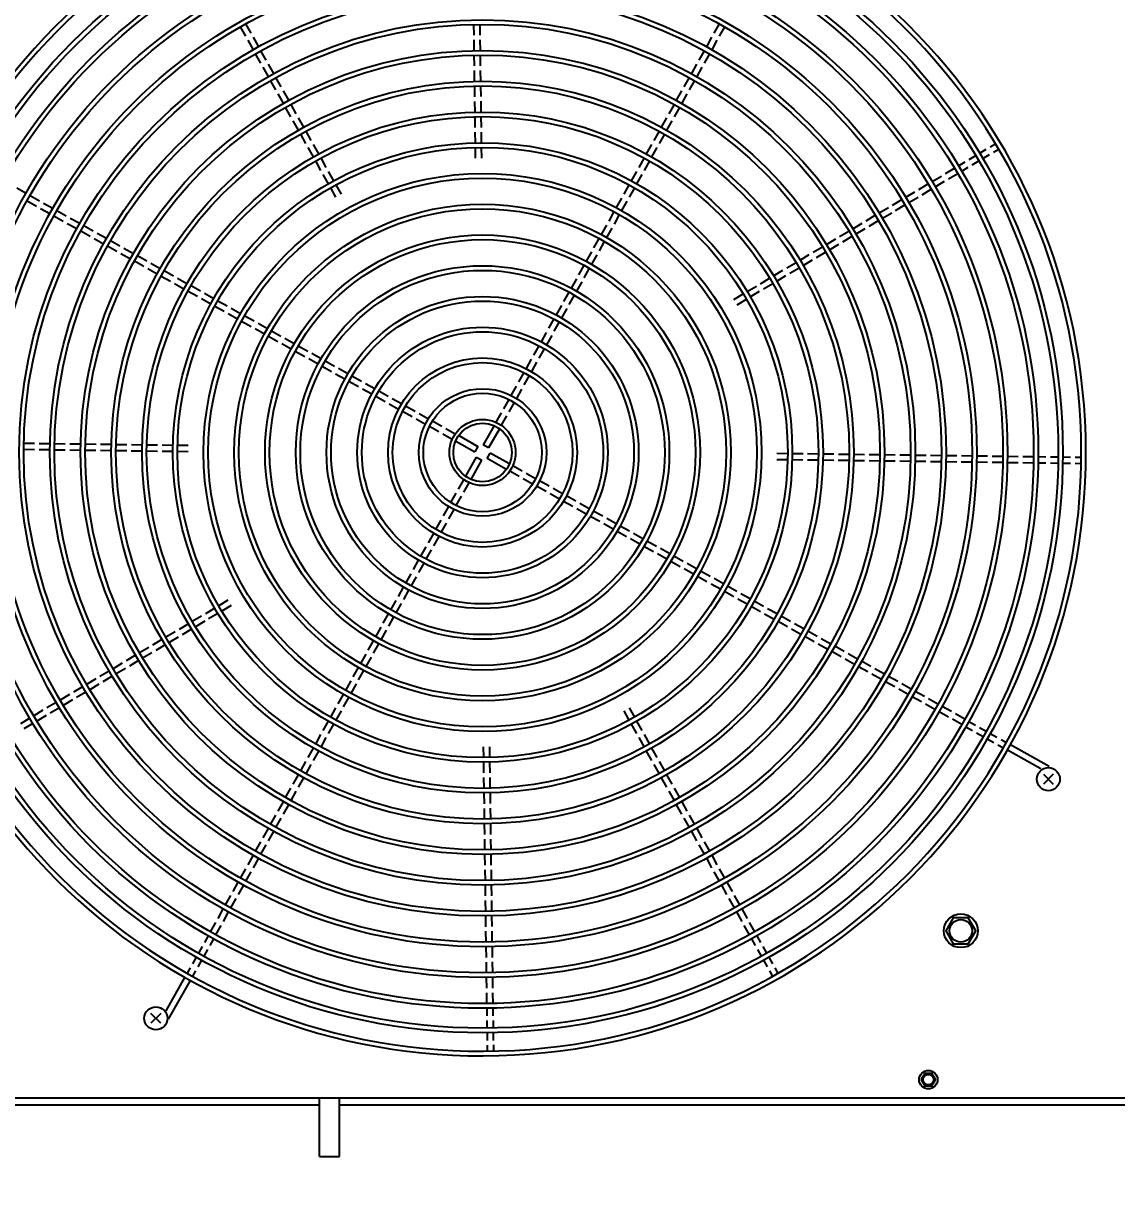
# Model space of a CAD drawing. Header units: millimetres. Extents: x -15161 to 10473752, y -72817 to 33960.
# Drawn here: x 72647 to 72718.2, y -45323.9 to -45247.9 of the extents above; entities that cross this region are included whole.
import ezdxf
from ezdxf import colors
from ezdxf.entities.mleader import LeaderData, LeaderLine
from ezdxf.enums import TextEntityAlignment as Align
from ezdxf.math import Vec2, Vec3

# ---------------------------------------------------------------- set-up
doc = ezdxf.new("R2010")
doc.units = ezdxf.units.MM
doc.styles.get("Standard").update_dxf_attribs({"font": 'arial.ttf'})

# ---------------------------------------------------------------- blocks, each defined once
blk = doc.blocks.new('機組圖灰底')
at = {"color": 8}
for p, q in [((81464.562, -33348.697), (81464.22, -33348.086)), ((81464.911, -33348.501), (81464.569, -33347.891)), ((81479.409, -33348.63), (81479.4, -33347.93)), ((81479.809, -33348.625), (81479.8, -33347.925)), ((81495.353, -33347.891), (81495.01, -33348.501)), ((81495.702, -33348.086), (81495.359, -33348.697)), ((81465.051, -33349.569), (81464.708, -33348.959)), ((81465.4, -33349.374), (81465.057, -33348.763)), ((81479.422, -33349.63), (81479.413, -33348.93)), ((81479.822, -33349.625), (81479.813, -33348.925)), ((81494.864, -33348.763), (81494.522, -33349.374)), ((81495.213, -33348.959), (81494.871, -33349.569)), ((81465.539, -33350.442), (81465.197, -33349.831)), ((81465.888, -33350.246), (81465.546, -33349.636)), ((81479.435, -33350.63), (81479.426, -33349.93)), ((81479.835, -33350.625), (81479.826, -33349.925)), ((81494.375, -33349.636), (81494.033, -33350.246)), ((81494.724, -33349.831), (81494.382, -33350.442)), ((81466.028, -33351.314), (81465.686, -33350.703)), ((81466.377, -33351.119), (81466.035, -33350.508)), ((81493.886, -33350.508), (81493.544, -33351.119)), ((81494.235, -33350.703), (81493.893, -33351.314)), ((81466.866, -33351.991), (81466.524, -33351.38)), ((81479.448, -33351.63), (81479.439, -33350.93)), ((81479.848, -33351.625), (81479.839, -33350.925)), ((81493.398, -33351.38), (81493.055, -33351.991)), ((81466.517, -33352.187), (81466.175, -33351.576)), ((81479.461, -33352.63), (81479.452, -33351.93)), ((81479.861, -33352.625), (81479.852, -33351.925)), ((81493.746, -33351.576), (81493.404, -33352.187)), ((81467.006, -33353.059), (81466.664, -33352.448)), ((81467.355, -33352.864), (81467.012, -33352.253)), ((81479.474, -33353.63), (81479.465, -33352.93)), ((81479.874, -33353.625), (81479.865, -33352.925)), ((81492.909, -33352.253), (81492.567, -33352.864)), ((81493.258, -33352.448), (81492.916, -33353.059)), ((81467.494, -33353.932), (81467.152, -33353.321)), ((81467.843, -33353.736), (81467.501, -33353.125)), ((81492.42, -33353.125), (81492.078, -33353.736)), ((81492.769, -33353.321), (81492.427, -33353.932)), ((81467.983, -33354.804), (81467.641, -33354.193)), ((81468.332, -33354.608), (81467.99, -33353.998)), ((81479.487, -33354.63), (81479.478, -33353.93)), ((81479.887, -33354.625), (81479.878, -33353.925)), ((81491.931, -33353.998), (81491.589, -33354.608)), ((81492.28, -33354.193), (81491.938, -33354.804)), ((81468.472, -33355.676), (81468.13, -33355.066)), ((81468.821, -33355.481), (81468.479, -33354.87)), ((81479.5, -33355.63), (81479.491, -33354.93)), ((81479.9, -33355.625), (81479.891, -33354.925)), ((81491.442, -33354.87), (81491.1, -33355.481)), ((81491.791, -33355.066), (81491.449, -33355.676)), ((81468.961, -33356.549), (81468.619, -33355.938)), ((81469.31, -33356.353), (81468.968, -33355.743)), ((81479.513, -33356.63), (81479.504, -33355.93)), ((81479.913, -33356.625), (81479.904, -33355.925)), ((81490.954, -33355.743), (81490.612, -33356.353)), ((81491.303, -33355.938), (81490.961, -33356.549)), ((81512.99, -33355.896), (81513.334, -33355.691)), ((81513.195, -33356.24), (81513.538, -33356.035)), ((81469.798, -33357.226), (81469.456, -33356.615)), ((81490.465, -33356.615), (81490.123, -33357.226)), ((81511.615, -33356.714), (81512.045, -33356.458)), ((81511.819, -33357.058), (81512.249, -33356.802)), ((81512.303, -33356.305), (81512.732, -33356.049)), ((81512.507, -33356.649), (81512.937, -33356.393)), ((81469.45, -33357.421), (81469.107, -33356.811)), ((81470.287, -33358.098), (81469.945, -33357.488)), ((81489.976, -33357.488), (81489.634, -33358.098)), ((81490.814, -33356.811), (81490.472, -33357.421)), ((81510.069, -33357.635), (81510.67, -33357.278)), ((81510.927, -33357.123), (81511.357, -33356.867)), ((81511.132, -33357.467), (81511.562, -33357.211)), ((81469.938, -33358.294), (81469.596, -33357.683)), ((81490.325, -33357.683), (81489.983, -33358.294)), ((81508.35, -33358.658), (81508.951, -33358.3)), ((81509.209, -33358.147), (81509.811, -33357.789)), ((81509.414, -33358.49), (81510.015, -33358.133)), ((81510.273, -33357.979), (81510.875, -33357.621)), ((81449.655, -33358.567), (81450.266, -33358.909)), ((81450.527, -33359.056), (81451.138, -33359.398)), ((81470.427, -33359.166), (81470.085, -33358.556)), ((81470.776, -33358.971), (81470.434, -33358.36)), ((81489.487, -33358.36), (81489.145, -33358.971)), ((81489.836, -33358.556), (81489.494, -33359.166)), ((81507.49, -33359.169), (81508.092, -33358.811)), ((81508.554, -33359.002), (81509.156, -33358.644)), ((81450.332, -33359.405), (81450.943, -33359.747)), ((81451.4, -33359.545), (81452.011, -33359.887)), ((81488.999, -33359.232), (81488.656, -33359.843)), ((81489.348, -33359.428), (81489.005, -33360.039)), ((81505.771, -33360.191), (81506.373, -33359.834)), ((81506.631, -33359.68), (81507.232, -33359.322)), ((81506.835, -33360.024), (81507.437, -33359.666)), ((81507.695, -33359.513), (81508.296, -33359.155)), ((81451.204, -33359.894), (81451.815, -33360.236)), ((81452.077, -33360.383), (81452.687, -33360.725)), ((81452.272, -33360.034), (81452.883, -33360.376)), ((81453.145, -33360.522), (81453.755, -33360.864)), ((81488.51, -33360.105), (81488.168, -33360.716)), ((81488.859, -33360.3), (81488.517, -33360.911)), ((81504.912, -33360.703), (81505.513, -33360.345)), ((81505.976, -33360.535), (81506.577, -33360.177)), ((81452.949, -33360.871), (81453.56, -33361.213)), ((81453.822, -33361.36), (81454.432, -33361.702)), ((81454.017, -33361.011), (81454.628, -33361.353)), ((81488.021, -33360.977), (81487.679, -33361.588)), ((81488.37, -33361.173), (81488.028, -33361.784)), ((81504.052, -33361.214), (81504.654, -33360.856)), ((81504.257, -33361.557), (81504.858, -33361.2)), ((81505.116, -33361.046), (81505.718, -33360.688)), ((81454.694, -33361.849), (81455.305, -33362.191)), ((81454.89, -33361.5), (81455.5, -33361.842)), ((81455.762, -33361.989), (81456.373, -33362.331)), ((81487.532, -33361.85), (81487.19, -33362.461)), ((81487.881, -33362.045), (81487.539, -33362.656)), ((81502.333, -33362.236), (81502.935, -33361.878)), ((81503.193, -33361.725), (81503.794, -33361.367)), ((81503.397, -33362.069), (81503.999, -33361.711)), ((81455.567, -33362.338), (81456.177, -33362.68)), ((81456.439, -33362.826), (81457.05, -33363.168)), ((81456.634, -33362.477), (81457.245, -33362.82)), ((81487.043, -33362.722), (81486.701, -33363.333)), ((81501.474, -33362.747), (81502.075, -33362.389)), ((81501.678, -33363.091), (81502.28, -33362.733)), ((81502.538, -33362.58), (81503.139, -33362.222)), ((81457.311, -33363.315), (81457.922, -33363.657)), ((81457.507, -33362.966), (81458.118, -33363.308)), ((81458.379, -33363.455), (81458.99, -33363.797)), ((81486.555, -33363.595), (81486.212, -33364.206)), ((81487.392, -33362.918), (81487.05, -33363.529)), ((81499.755, -33363.77), (81500.356, -33363.412)), ((81500.614, -33363.258), (81501.216, -33362.901)), ((81500.819, -33363.602), (81501.42, -33363.244)), ((81458.184, -33363.804), (81458.795, -33364.146)), ((81459.056, -33364.293), (81459.667, -33364.635)), ((81459.252, -33363.944), (81459.863, -33364.286)), ((81486.904, -33363.79), (81486.561, -33364.401)), ((81498.895, -33364.281), (81499.497, -33363.923)), ((81499.1, -33364.625), (81499.701, -33364.267)), ((81499.959, -33364.113), (81500.561, -33363.756)), ((81459.929, -33364.781), (81460.539, -33365.124)), ((81460.124, -33364.432), (81460.735, -33364.775)), ((81460.997, -33364.921), (81461.607, -33365.263)), ((81486.066, -33364.467), (81485.724, -33365.078)), ((81486.415, -33364.663), (81486.073, -33365.274)), ((81497.176, -33365.303), (81497.778, -33364.945)), ((81498.036, -33364.792), (81498.637, -33364.434)), ((81498.24, -33365.136), (81498.842, -33364.778)), ((81460.801, -33365.27), (81461.412, -33365.612)), ((81461.674, -33365.759), (81462.284, -33366.101)), ((81461.869, -33365.41), (81462.48, -33365.752)), ((81462.742, -33365.899), (81463.352, -33366.241)), ((81485.577, -33365.34), (81485.235, -33365.951)), ((81485.926, -33365.536), (81485.584, -33366.146)), ((81496.317, -33365.814), (81496.918, -33365.456)), ((81496.521, -33366.158), (81497.123, -33365.8)), ((81497.381, -33365.647), (81497.982, -33365.289)), ((81462.546, -33366.248), (81463.157, -33366.59)), ((81463.614, -33366.388), (81464.225, -33366.73)), ((81485.088, -33366.213), (81484.746, -33366.823)), ((81485.437, -33366.408), (81485.095, -33367.019)), ((81463.419, -33366.737), (81464.029, -33367.079)), ((81464.291, -33367.225), (81464.902, -33367.567)), ((81464.487, -33366.876), (81465.097, -33367.218)), ((81465.359, -33367.365), (81465.97, -33367.707)), ((81484.599, -33367.085), (81484.257, -33367.696)), ((81484.948, -33367.281), (81484.606, -33367.891)), ((81465.164, -33367.714), (81465.774, -33368.056)), ((81466.036, -33368.203), (81466.647, -33368.545)), ((81466.232, -33367.854), (81466.842, -33368.196)), ((81484.11, -33367.958), (81483.768, -33368.569)), ((81484.459, -33368.153), (81484.117, -33368.764)), ((81466.909, -33368.692), (81467.519, -33369.034)), ((81467.104, -33368.343), (81467.715, -33368.685)), ((81467.977, -33368.832), (81468.587, -33369.174)), ((81483.622, -33368.83), (81483.279, -33369.441)), ((81467.781, -33369.18), (81468.392, -33369.523)), ((81468.654, -33369.669), (81469.264, -33370.011)), ((81468.849, -33369.32), (81469.46, -33369.662)), ((81483.133, -33369.703), (81482.79, -33370.314)), ((81483.971, -33369.026), (81483.628, -33369.637)), ((81469.526, -33370.158), (81470.137, -33370.5)), ((81469.722, -33369.809), (81470.332, -33370.151)), ((81470.594, -33370.298), (81471.205, -33370.64)), ((81483.482, -33369.899), (81483.139, -33370.51)), ((81470.399, -33370.647), (81471.01, -33370.989)), ((81471.271, -33371.136), (81471.882, -33371.478)), ((81471.467, -33370.787), (81472.078, -33371.129)), ((81482.644, -33370.576), (81482.301, -33371.187)), ((81482.993, -33370.772), (81482.65, -33371.383)), ((81472.144, -33371.625), (81472.755, -33371.967)), ((81472.339, -33371.276), (81472.95, -33371.618)), ((81473.212, -33371.765), (81473.823, -33372.107)), ((81482.155, -33371.449), (81481.812, -33372.06)), ((81482.504, -33371.645), (81482.161, -33372.256)), ((81473.017, -33372.114), (81473.627, -33372.456)), ((81473.889, -33372.602), (81474.5, -33372.945)), ((81474.085, -33372.253), (81474.696, -33372.596)), ((81474.958, -33372.742), (81475.569, -33373.085)), ((81481.665, -33372.322), (81481.323, -33372.934)), ((81482.014, -33372.518), (81481.672, -33373.13)), ((81474.762, -33373.091), (81475.373, -33373.434)), ((81475.831, -33373.232), (81476.442, -33373.574)), ((81481.176, -33373.196), (81480.832, -33373.809)), ((81481.525, -33373.392), (81481.181, -33374.005)), ((81475.635, -33373.581), (81476.247, -33373.923)), ((81476.509, -33374.07), (81477.12, -33374.413)), ((81476.704, -33373.721), (81477.316, -33374.064)), ((81477.578, -33374.211), (81478.191, -33374.554)), ((81480.685, -33374.072), (81480.01, -33375.277)), ((81481.034, -33374.268), (81480.359, -33375.472)), ((81477.383, -33374.559), (81477.995, -33374.903)), ((81478.454, -33374.701), (81479.659, -33375.376)), ((81450.811, -33375.597), (81450.111, -33375.588)), ((81450.816, -33375.197), (81450.116, -33375.188)), ((81451.811, -33375.61), (81451.111, -33375.601)), ((81451.816, -33375.21), (81451.116, -33375.201)), ((81452.811, -33375.623), (81452.111, -33375.614)), ((81452.816, -33375.223), (81452.116, -33375.214)), ((81453.811, -33375.636), (81453.111, -33375.627)), ((81453.816, -33375.236), (81453.116, -33375.227)), ((81454.811, -33375.649), (81454.111, -33375.64)), ((81454.816, -33375.249), (81454.116, -33375.24)), ((81455.811, -33375.662), (81455.111, -33375.653)), ((81455.816, -33375.262), (81455.116, -33375.253)), ((81456.811, -33375.675), (81456.111, -33375.666)), ((81456.816, -33375.275), (81456.116, -33375.266)), ((81457.811, -33375.688), (81457.111, -33375.679)), ((81457.816, -33375.288), (81457.116, -33375.279)), ((81458.811, -33375.701), (81458.111, -33375.692)), ((81458.816, -33375.301), (81458.116, -33375.292)), ((81459.811, -33375.714), (81459.111, -33375.705)), ((81459.816, -33375.314), (81459.116, -33375.305)), ((81460.811, -33375.727), (81460.111, -33375.718)), ((81460.816, -33375.327), (81460.116, -33375.318)), ((81478.258, -33375.05), (81479.463, -33375.725)), ((81479.659, -33375.376), (81479.463, -33375.725)), ((81480.359, -33375.472), (81480.01, -33375.277)), ((81478.887, -33377.281), (81479.562, -33376.077)), ((81479.236, -33377.477), (81479.911, -33376.272)), ((81479.562, -33376.077), (81479.911, -33376.272)), ((81480.263, -33376.173), (81480.458, -33375.824)), ((81481.467, -33376.848), (81480.263, -33376.173)), ((81481.663, -33376.499), (81480.458, -33375.824)), ((81499.105, -33376.222), (81499.805, -33376.231)), ((81499.111, -33375.822), (81499.811, -33375.831)), ((81500.105, -33376.235), (81500.805, -33376.244)), ((81500.111, -33375.835), (81500.811, -33375.844)), ((81501.105, -33376.248), (81501.805, -33376.257)), ((81501.11, -33375.848), (81501.81, -33375.857)), ((81502.105, -33376.261), (81502.805, -33376.27)), ((81502.11, -33375.861), (81502.81, -33375.87)), ((81503.105, -33376.274), (81503.805, -33376.283)), ((81503.11, -33375.874), (81503.81, -33375.883)), ((81504.105, -33376.287), (81504.805, -33376.296)), ((81504.11, -33375.887), (81504.81, -33375.896)), ((81505.105, -33376.3), (81505.805, -33376.309)), ((81505.11, -33375.9), (81505.81, -33375.909)), ((81506.105, -33376.313), (81506.805, -33376.322)), ((81506.11, -33375.913), (81506.81, -33375.922)), ((81507.105, -33376.326), (81507.805, -33376.335)), ((81507.11, -33375.926), (81507.81, -33375.935)), ((81508.105, -33376.339), (81508.805, -33376.348)), ((81508.11, -33375.939), (81508.81, -33375.948)), ((81509.105, -33376.352), (81509.805, -33376.361)), ((81509.11, -33375.952), (81509.81, -33375.961)), ((81510.105, -33376.365), (81510.805, -33376.374)), ((81510.11, -33375.965), (81510.81, -33375.974)), ((81511.105, -33376.378), (81511.805, -33376.387)), ((81511.11, -33375.978), (81511.81, -33375.987)), ((81512.105, -33376.39), (81512.805, -33376.4)), ((81512.11, -33375.991), (81512.81, -33376)), ((81513.105, -33376.403), (81513.805, -33376.412)), ((81513.11, -33376.003), (81513.81, -33376.013)), ((81514.105, -33376.416), (81514.805, -33376.425)), ((81514.11, -33376.016), (81514.81, -33376.025)), ((81515.105, -33376.429), (81515.804, -33376.438)), ((81515.11, -33376.029), (81515.81, -33376.038)), ((81516.104, -33376.444), (81516.604, -33376.45)), ((81516.11, -33376.044), (81516.61, -33376.05)), ((81516.904, -33376.454), (81517.404, -33376.461)), ((81516.91, -33376.054), (81517.41, -33376.061)), ((81517.704, -33376.465), (81518.204, -33376.471)), ((81517.71, -33376.065), (81518.209, -33376.071)), ((81518.504, -33376.475), (81518.904, -33376.48)), ((81518.509, -33376.075), (81518.909, -33376.08)), ((81482.343, -33377.338), (81481.73, -33376.995)), ((81482.539, -33376.99), (81481.926, -33376.646)), ((81483.413, -33377.479), (81482.801, -33377.136)), ((81478.397, -33378.157), (81478.74, -33377.544)), ((81478.746, -33378.353), (81479.089, -33377.74)), ((81483.217, -33377.828), (81482.605, -33377.485)), ((81484.091, -33378.317), (81483.479, -33377.975)), ((81484.286, -33377.968), (81483.675, -33377.626)), ((81477.907, -33379.031), (81478.25, -33378.419)), ((81478.256, -33379.227), (81478.599, -33378.615)), ((81484.964, -33378.807), (81484.352, -33378.464)), ((81485.159, -33378.458), (81484.548, -33378.115)), ((81486.032, -33378.947), (81485.421, -33378.604)), ((81477.418, -33379.904), (81477.76, -33379.293)), ((81477.767, -33380.1), (81478.109, -33379.489)), ((81485.836, -33379.296), (81485.225, -33378.953)), ((81486.709, -33379.784), (81486.098, -33379.442)), ((81486.905, -33379.435), (81486.294, -33379.093)), ((81487.777, -33379.924), (81487.166, -33379.582)), ((81476.929, -33380.777), (81477.271, -33380.166)), ((81477.278, -33380.973), (81477.62, -33380.362)), ((81487.582, -33380.273), (81486.971, -33379.931)), ((81488.65, -33380.413), (81488.039, -33380.071)), ((81476.44, -33381.65), (81476.782, -33381.039)), ((81488.454, -33380.762), (81487.844, -33380.42)), ((81489.327, -33381.251), (81488.716, -33380.909)), ((81489.523, -33380.902), (81488.912, -33380.56)), ((81490.395, -33381.391), (81489.784, -33381.049)), ((81476.789, -33381.846), (81477.131, -33381.235)), ((81490.2, -33381.74), (81489.589, -33381.398)), ((81491.268, -33381.88), (81490.657, -33381.538)), ((81475.951, -33382.523), (81476.293, -33381.912)), ((81476.3, -33382.719), (81476.642, -33382.108)), ((81491.072, -33382.229), (81490.461, -33381.887)), ((81491.945, -33382.717), (81491.334, -33382.375)), ((81492.14, -33382.369), (81491.529, -33382.026)), ((81493.013, -33382.857), (81492.402, -33382.515)), ((81475.462, -33383.396), (81475.804, -33382.785)), ((81475.811, -33383.591), (81476.153, -33382.98)), ((81492.817, -33383.206), (81492.206, -33382.864)), ((81493.69, -33383.695), (81493.079, -33383.353)), ((81493.885, -33383.346), (81493.274, -33383.004)), ((81474.973, -33384.268), (81475.315, -33383.658)), ((81475.322, -33384.464), (81475.664, -33383.853)), ((81494.562, -33384.184), (81493.951, -33383.842)), ((81494.758, -33383.835), (81494.147, -33383.493)), ((81495.63, -33384.324), (81495.019, -33383.982)), ((81474.484, -33385.141), (81474.826, -33384.53)), ((81474.833, -33385.336), (81475.175, -33384.726)), ((81495.435, -33384.673), (81494.824, -33384.331)), ((81496.307, -33385.161), (81495.696, -33384.819)), ((81496.503, -33384.812), (81495.892, -33384.47)), ((81463.4, -33385.391), (81462.799, -33385.749)), ((81473.995, -33386.013), (81474.337, -33385.403)), ((81474.344, -33386.209), (81474.686, -33385.598)), ((81497.18, -33385.65), (81496.569, -33385.308)), ((81497.375, -33385.301), (81496.764, -33384.959)), ((81498.248, -33385.79), (81497.637, -33385.448)), ((81461.681, -33386.413), (81461.079, -33386.771)), ((81462.541, -33385.902), (81461.939, -33386.26)), ((81462.745, -33386.246), (81462.143, -33386.604)), ((81463.605, -33385.735), (81463.003, -33386.092)), ((81473.506, -33386.886), (81473.849, -33386.275)), ((81498.052, -33386.139), (81497.441, -33385.797)), ((81498.925, -33386.628), (81498.314, -33386.286)), ((81499.12, -33386.279), (81498.509, -33385.937)), ((81499.992, -33386.768), (81499.382, -33386.425)), ((81460.822, -33386.924), (81460.22, -33387.282)), ((81461.886, -33386.757), (81461.284, -33387.115)), ((81473.018, -33387.759), (81473.36, -33387.148)), ((81473.855, -33387.082), (81474.198, -33386.471)), ((81499.797, -33387.117), (81499.186, -33386.774)), ((81500.865, -33387.256), (81500.254, -33386.914)), ((81459.103, -33387.947), (81458.501, -33388.305)), ((81459.962, -33387.436), (81459.36, -33387.793)), ((81460.167, -33387.779), (81459.565, -33388.137)), ((81461.026, -33387.268), (81460.424, -33387.626)), ((81473.367, -33387.954), (81473.709, -33387.343)), ((81500.669, -33387.605), (81500.059, -33387.263)), ((81501.542, -33388.094), (81500.931, -33387.752)), ((81501.737, -33387.745), (81501.127, -33387.403)), ((81502.61, -33388.234), (81501.999, -33387.892)), ((81458.243, -33388.458), (81457.641, -33388.816)), ((81459.307, -33388.291), (81458.705, -33388.648)), ((81472.529, -33388.631), (81472.871, -33388.02)), ((81472.878, -33388.827), (81473.22, -33388.216)), ((81502.414, -33388.583), (81501.804, -33388.241)), ((81503.482, -33388.723), (81502.872, -33388.38)), ((81456.524, -33389.48), (81455.922, -33389.838)), ((81457.384, -33388.969), (81456.782, -33389.327)), ((81457.588, -33389.313), (81456.986, -33389.671)), ((81458.448, -33388.802), (81457.846, -33389.16)), ((81472.04, -33389.504), (81472.382, -33388.893)), ((81472.389, -33389.699), (81472.731, -33389.088)), ((81503.287, -33389.072), (81502.676, -33388.729)), ((81504.159, -33389.56), (81503.549, -33389.218)), ((81504.355, -33389.211), (81503.744, -33388.869)), ((81505.227, -33389.7), (81504.616, -33389.358)), ((81455.665, -33389.992), (81455.063, -33390.349)), ((81456.729, -33389.824), (81456.127, -33390.182)), ((81471.551, -33390.376), (81471.893, -33389.765)), ((81471.9, -33390.572), (81472.242, -33389.961)), ((81505.032, -33390.049), (81504.421, -33389.707)), ((81505.904, -33390.538), (81505.293, -33390.196)), ((81506.1, -33390.189), (81505.489, -33389.847)), ((81454.805, -33390.503), (81454.203, -33390.861)), ((81455.01, -33390.846), (81454.408, -33391.204)), ((81455.869, -33390.335), (81455.267, -33390.693)), ((81471.062, -33391.249), (81471.405, -33390.638)), ((81471.411, -33391.444), (81471.754, -33390.833)), ((81506.777, -33391.027), (81506.166, -33390.685)), ((81506.972, -33390.678), (81506.361, -33390.336)), ((81507.844, -33391.166), (81507.234, -33390.824)), ((81453.086, -33391.525), (81452.484, -33391.883)), ((81453.946, -33391.014), (81453.344, -33391.372)), ((81454.15, -33391.358), (81453.548, -33391.715)), ((81470.574, -33392.121), (81470.916, -33391.51)), ((81470.923, -33392.316), (81471.265, -33391.706)), ((81507.649, -33391.515), (81507.038, -33391.173)), ((81508.521, -33392.004), (81507.911, -33391.662)), ((81508.717, -33391.655), (81508.106, -33391.313)), ((81452.227, -33392.036), (81451.625, -33392.394)), ((81452.431, -33392.38), (81451.829, -33392.738)), ((81453.291, -33391.869), (81452.689, -33392.227)), ((81470.085, -33392.993), (81470.427, -33392.383)), ((81489.494, -33392.383), (81489.836, -33392.993)), ((81509.394, -33392.493), (81508.783, -33392.151)), ((81509.589, -33392.144), (81508.979, -33391.802)), ((81510.462, -33392.633), (81509.851, -33392.291)), ((81450.508, -33393.059), (81449.906, -33393.416)), ((81451.367, -33392.547), (81450.765, -33392.905)), ((81451.572, -33392.891), (81450.97, -33393.249)), ((81469.596, -33393.866), (81469.938, -33393.255)), ((81470.434, -33393.189), (81470.776, -33392.578)), ((81489.145, -33392.578), (81489.487, -33393.189)), ((81489.983, -33393.255), (81490.325, -33393.866)), ((81510.266, -33392.982), (81509.656, -33392.64)), ((81511.139, -33393.47), (81510.528, -33393.128)), ((81511.334, -33393.121), (81510.724, -33392.779)), ((81511.595, -33393.27), (81512.031, -33393.514)), ((81450.712, -33393.402), (81450.11, -33393.76)), ((81469.945, -33394.061), (81470.287, -33393.451)), ((81489.634, -33393.451), (81489.976, -33394.061)), ((81511.4, -33393.619), (81511.836, -33393.863)), ((81512.098, -33394.01), (81512.534, -33394.254)), ((81512.293, -33393.661), (81512.729, -33393.905)), ((81469.107, -33394.738), (81469.45, -33394.128)), ((81469.456, -33394.934), (81469.798, -33394.323)), ((81490.123, -33394.323), (81490.465, -33394.934)), ((81490.472, -33394.128), (81490.814, -33394.738)), ((81512.796, -33394.401), (81513.232, -33394.645)), ((81512.991, -33394.052), (81513.427, -33394.296)), ((81513.493, -33394.792), (81513.842, -33394.987)), ((81513.689, -33394.443), (81514.038, -33394.638)), ((81516.819, -33396.194), (81514.301, -33394.783)), ((81468.619, -33395.611), (81468.961, -33395)), ((81468.968, -33395.806), (81469.31, -33395.196)), ((81480.008, -33394.924), (81480.017, -33395.624)), ((81480.408, -33394.919), (81480.417, -33395.619)), ((81490.612, -33395.196), (81490.954, -33395.806)), ((81490.961, -33395), (81491.303, -33395.611)), ((81516.281, -33396.351), (81514.105, -33395.132)), ((81468.13, -33396.483), (81468.472, -33395.873)), ((81468.479, -33396.679), (81468.821, -33396.068)), ((81480.021, -33395.924), (81480.03, -33396.624)), ((81480.421, -33395.919), (81480.43, -33396.619)), ((81491.1, -33396.068), (81491.442, -33396.679)), ((81491.449, -33395.873), (81491.791, -33396.483)), ((81467.641, -33397.356), (81467.983, -33396.745)), ((81467.99, -33397.551), (81468.332, -33396.941)), ((81480.034, -33396.924), (81480.043, -33397.624)), ((81480.434, -33396.919), (81480.443, -33397.619)), ((81491.589, -33396.941), (81491.931, -33397.551)), ((81491.938, -33396.745), (81492.28, -33397.356)), ((81517.088, -33396.708), (81516.452, -33397.344)), ((81516.452, -33396.708), (81517.088, -33397.344)), ((81467.152, -33398.228), (81467.494, -33397.617)), ((81467.501, -33398.424), (81467.843, -33397.813)), ((81492.078, -33397.813), (81492.42, -33398.424)), ((81492.427, -33397.617), (81492.769, -33398.228)), ((81466.664, -33399.101), (81467.006, -33398.49)), ((81480.047, -33397.924), (81480.056, -33398.624)), ((81480.447, -33397.919), (81480.456, -33398.619)), ((81492.916, -33398.49), (81493.258, -33399.101)), ((81466.175, -33399.973), (81466.517, -33399.362)), ((81467.012, -33399.296), (81467.355, -33398.685)), ((81480.06, -33398.924), (81480.069, -33399.624)), ((81480.46, -33398.919), (81480.469, -33399.619)), ((81492.567, -33398.685), (81492.909, -33399.296)), ((81493.404, -33399.362), (81493.746, -33399.973)), ((81466.524, -33400.169), (81466.866, -33399.558)), ((81480.073, -33399.924), (81480.082, -33400.624)), ((81480.473, -33399.919), (81480.482, -33400.619)), ((81493.055, -33399.558), (81493.398, -33400.169)), ((81465.686, -33400.846), (81466.028, -33400.235)), ((81466.035, -33401.041), (81466.377, -33400.43)), ((81493.544, -33400.43), (81493.886, -33401.041)), ((81493.893, -33400.235), (81494.235, -33400.846)), ((81465.197, -33401.718), (81465.539, -33401.107)), ((81465.546, -33401.913), (81465.888, -33401.303)), ((81480.086, -33400.924), (81480.095, -33401.624)), ((81480.486, -33400.919), (81480.495, -33401.619)), ((81494.033, -33401.303), (81494.375, -33401.913)), ((81494.382, -33401.107), (81494.724, -33401.718)), ((81464.708, -33402.59), (81465.051, -33401.98)), ((81465.057, -33402.786), (81465.4, -33402.175)), ((81480.099, -33401.924), (81480.108, -33402.624)), ((81480.499, -33401.919), (81480.508, -33402.619)), ((81494.522, -33402.175), (81494.864, -33402.786)), ((81494.871, -33401.98), (81495.213, -33402.59)), ((81464.22, -33403.463), (81464.562, -33402.852)), ((81464.569, -33403.658), (81464.911, -33403.048)), ((81480.112, -33402.924), (81480.121, -33403.624)), ((81480.512, -33402.919), (81480.521, -33403.619)), ((81495.01, -33403.048), (81495.353, -33403.658)), ((81495.359, -33402.852), (81495.702, -33403.463)), ((81463.731, -33404.335), (81464.073, -33403.725)), ((81464.08, -33404.531), (81464.422, -33403.92)), ((81480.125, -33403.924), (81480.134, -33404.624)), ((81480.525, -33403.919), (81480.534, -33404.619)), ((81495.499, -33403.92), (81495.841, -33404.531)), ((81495.848, -33403.725), (81496.19, -33404.335)), ((81463.242, -33405.208), (81463.584, -33404.597)), ((81496.337, -33404.597), (81496.679, -33405.208)), ((81463.591, -33405.403), (81463.933, -33404.793)), ((81480.138, -33404.924), (81480.147, -33405.624)), ((81480.538, -33404.919), (81480.547, -33405.619)), ((81495.988, -33404.793), (81496.33, -33405.403)), ((81462.753, -33406.08), (81463.096, -33405.469)), ((81463.102, -33406.276), (81463.445, -33405.665)), ((81480.151, -33405.924), (81480.16, -33406.624)), ((81480.551, -33405.919), (81480.56, -33406.619)), ((81496.477, -33405.665), (81496.819, -33406.276)), ((81496.826, -33405.469), (81497.168, -33406.08)), ((81462.265, -33406.953), (81462.607, -33406.342)), ((81462.614, -33407.148), (81462.956, -33406.537)), ((81480.164, -33406.924), (81480.173, -33407.624)), ((81480.564, -33406.919), (81480.573, -33407.619)), ((81496.965, -33406.537), (81497.308, -33407.148)), ((81497.314, -33406.342), (81497.657, -33406.953)), ((81462.117, -33407.214), (81461.872, -33407.65)), ((81462.466, -33407.409), (81462.221, -33407.845)), ((81497.454, -33407.41), (81497.699, -33407.846)), ((81497.803, -33407.214), (81498.048, -33407.651)), ((81461.726, -33407.911), (81461.481, -33408.348)), ((81462.075, -33408.107), (81461.83, -33408.543)), ((81480.177, -33407.924), (81480.186, -33408.624)), ((81480.577, -33407.919), (81480.586, -33408.619)), ((81497.845, -33408.108), (81498.09, -33408.544)), ((81498.194, -33407.912), (81498.439, -33408.349)), ((81461.335, -33408.609), (81461.09, -33409.046)), ((81461.683, -33408.805), (81461.439, -33409.241)), ((81480.19, -33408.924), (81480.199, -33409.624)), ((81480.59, -33408.919), (81480.599, -33409.618)), ((81498.236, -33408.806), (81498.481, -33409.242)), ((81498.585, -33408.61), (81498.83, -33409.046)), ((81459.384, -33412.095), (81460.603, -33409.919)), ((81460.943, -33409.307), (81460.748, -33409.656)), ((81461.292, -33409.503), (81461.097, -33409.852)), ((81480.203, -33409.924), (81480.212, -33410.624)), ((81480.603, -33409.918), (81480.612, -33410.618)), ((81498.627, -33409.504), (81498.823, -33409.853)), ((81498.976, -33409.308), (81499.172, -33409.657)), ((81459.541, -33412.633), (81460.952, -33410.114)), ((81480.215, -33410.924), (81480.225, -33411.624)), ((81480.615, -33410.918), (81480.625, -33411.618)), ((81459.027, -33412.902), (81458.391, -33412.265)), ((81459.027, -33412.265), (81458.391, -33412.902)), ((81480.234, -33411.923), (81480.241, -33412.423)), ((81480.634, -33411.918), (81480.641, -33412.418)), ((81480.245, -33412.723), (81480.251, -33413.223)), ((81480.645, -33412.718), (81480.651, -33413.218)), ((81480.255, -33413.523), (81480.262, -33414.023)), ((81480.655, -33413.518), (81480.662, -33414.018)), ((81480.266, -33414.323), (81480.271, -33414.723)), ((81480.666, -33414.318), (81480.671, -33414.718)), ((81614.961, -33417.774), (81434.961, -33417.774)), ((81614.841, -33417.774), (81435.081, -33417.774)), ((81469.361, -33418.244), (81438.211, -33418.244)), ((81469.361, -33421.564), (81469.361, -33417.774)), ((81470.661, -33421.564), (81470.661, -33417.774)), ((81579.261, -33418.244), (81470.661, -33418.244)), ((81469.361, -33421.564), (81470.661, -33421.564))]:
    blk.add_line(p, q, dxfattribs=at)
for points in [[(81511.563, -33407.736), (81512.053, -33406.887), (81511.563, -33406.038), (81510.583, -33406.038), (81510.093, -33406.887), (81510.583, -33407.736)], [(81508.731, -33416.176), (81508.501, -33416.574), (81508.731, -33416.973), (81509.191, -33416.973), (81509.421, -33416.574), (81509.191, -33416.176)]]:
    blk.add_lwpolyline(points, close=True, dxfattribs=at)
for centre, radius in [((81479.961, -33375.774), 37.75), ((81479.961, -33375.774), 37.45), ((81479.961, -33375.774), 36.15), ((81479.961, -33375.774), 35.85), ((81479.961, -33375.774), 34.15), ((81479.961, -33375.774), 33.85), ((81479.961, -33375.774), 32.15), ((81479.961, -33375.774), 31.85), ((81479.961, -33375.774), 30.15), ((81479.961, -33375.774), 29.85), ((81479.961, -33375.774), 28.15), ((81479.961, -33375.774), 27.85), ((81479.961, -33375.774), 26.15), ((81479.961, -33375.774), 25.85), ((81479.961, -33375.774), 24.15), ((81479.961, -33375.774), 23.85), ((81479.961, -33375.774), 22.15), ((81479.961, -33375.774), 21.85), ((81479.961, -33375.774), 20.15), ((81479.961, -33375.774), 19.85), ((81479.961, -33375.774), 18.15), ((81479.961, -33375.774), 17.85), ((81479.961, -33375.774), 16.15), ((81479.961, -33375.774), 15.85), ((81479.961, -33375.774), 14.15), ((81479.961, -33375.774), 13.85), ((81479.961, -33375.774), 12.15), ((81479.961, -33375.774), 11.85), ((81479.961, -33375.774), 10.15), ((81479.961, -33375.774), 9.85), ((81479.961, -33375.774), 8.15), ((81479.961, -33375.774), 7.85), ((81479.961, -33375.774), 6.15), ((81479.961, -33375.774), 5.85), ((81479.961, -33375.774), 4.15), ((81479.961, -33375.774), 3.85), ((81479.961, -33375.774), 2.15), ((81479.961, -33375.774), 1.9), ((81516.77, -33397.026), 0.75), ((81511.073, -33406.887), 1.1), ((81511.073, -33406.887), 0.735), ((81458.709, -33412.584), 0.75), ((81508.961, -33416.574), 0.6), ((81508.961, -33416.574), 0.345)]:
    blk.add_circle(centre, radius, dxfattribs=at)
for radius, start, end in [(39.25, 271.55685, 271.54581), (38.95, 271.57203, 271.5714)]:
    blk.add_arc((81479.961, -33375.774), radius, start, end, dxfattribs=at)
blk = doc.blocks.new('_DetailCallout')
at = {"color": 0, "linetype": 'ByBlock', "lineweight": -2, "transparency": 16777216}
blk.add_line((8, 0), (-8, 0), dxfattribs=at)
blk.add_circle((0, 0), 8, dxfattribs=at)
at = {"color": 0, "transparency": 16777216}
for tag, p in [('視圖號碼', (0, 1)), ('圖紙號碼', (0, -6))]:
    blk.add_attdef(tag, text='', height=3, dxfattribs=at).set_placement(p, align=Align.CENTER)

msp = doc.modelspace()

# ---------------------------------------------------------------- block references
at = {"color": 190}
msp.add_blockref('機組圖灰底', (-8803.0592, -11899.9929), dxfattribs=at)

# ---------------------------------------------------------------- leaders
at = {"color": 54}
ml = msp.add_multileader_block('Standard', dxfattribs=at)
ml.set_content('_DetailCallout', color=54, scale=15)
ml.set_attribute('視圖號碼', '冷凍庫', width=0)
ml.set_attribute('圖紙號碼', 'A機', width=0)
ml.set_leader_properties()
ml.build(insert=Vec2(0, 0))
ml.multileader.update_dxf_attribs({"leader_type": 0})
ctx = ml.context
ctx.base_point, ctx.plane_origin = Vec3(72812.0214, -45537.7069), Vec3(72932.0214, -45537.7069)
notes = []
notes.append((ctx, [(0, (0, 0, 0), (0, 0), (1, 0), 1, [])]))
ctx.block.insert = Vec3(72932.0214, -45537.7069)
ml = msp.add_multileader_block('Standard', dxfattribs=at)
ml.set_content('_DetailCallout', color=54, scale=15)
ml.set_attribute('視圖號碼', '冷凍庫', width=0)
ml.set_attribute('圖紙號碼', 'B機', width=0)
ml.set_leader_properties()
ml.build(insert=Vec2(0, 0))
ml.multileader.update_dxf_attribs({"leader_type": 0})
ctx = ml.context
ctx.base_point, ctx.plane_origin = Vec3(73232.1414, -45537.0769), Vec3(73352.1414, -45537.0769)
notes.append((ctx, [(0, (0, 0, 0), (0, 0), (1, 0), 1, [])]))
ctx.block.insert = Vec3(73352.1414, -45537.0769)
ml = msp.add_multileader_block('Standard', dxfattribs=at)
ml.set_content('_DetailCallout', color=54, scale=15)
ml.set_attribute('視圖號碼', '冷凍庫', width=0)
ml.set_attribute('圖紙號碼', 'C機', width=0)
ml.set_leader_properties()
ml.build(insert=Vec2(0, 0))
ml.multileader.update_dxf_attribs({"leader_type": 0})
ctx = ml.context
ctx.base_point, ctx.plane_origin = Vec3(73652.3814, -45537.0769), Vec3(73772.3814, -45537.0769)
notes.append((ctx, [(0, (0, 0, 0), (0, 0), (1, 0), 1, [])]))
ctx.block.insert = Vec3(73772.3814, -45537.0769)
ml = msp.add_multileader_block('Standard', dxfattribs=at)
ml.set_content('_DetailCallout', color=54, scale=15)
ml.set_attribute('視圖號碼', '冷凍庫', width=0)
ml.set_attribute('圖紙號碼', 'D機', width=0)
ml.set_leader_properties()
ml.build(insert=Vec2(0, 0))
ml.multileader.update_dxf_attribs({"leader_type": 0})
ctx = ml.context
ctx.base_point, ctx.plane_origin = Vec3(74072.6214, -45537.0769), Vec3(74192.6214, -45537.0769)
notes.append((ctx, [(0, (0, 0, 0), (0, 0), (1, 0), 1, [])]))
ctx.block.insert = Vec3(74192.6214, -45537.0769)
ml = msp.add_multileader_block('Standard', dxfattribs=at)
ml.set_content('_DetailCallout', color=54, scale=15)
ml.set_attribute('視圖號碼', '冷凍庫', width=0)
ml.set_attribute('圖紙號碼', 'E機', width=0)
ml.set_leader_properties()
ml.build(insert=Vec2(0, 0))
ml.multileader.update_dxf_attribs({"leader_type": 0})
ctx = ml.context
ctx.base_point, ctx.plane_origin = Vec3(74492.8614, -45537.0769), Vec3(74612.8614, -45537.0769)
notes.append((ctx, [(0, (0, 0, 0), (0, 0), (1, 0), 1, [])]))
ctx.block.insert = Vec3(74612.8614, -45537.0769)
at = {"color": 30}
ml = msp.add_multileader_block('Standard', dxfattribs=at)
ml.set_content('_DetailCallout', color=30, scale=15)
ml.set_attribute('視圖號碼', '冷凍庫', width=0)
ml.set_attribute('圖紙號碼', 'C', width=0)
ml.set_leader_properties()
ml.build(insert=Vec2(0, 0))
ml.multileader.update_dxf_attribs({"leader_type": 0})
ctx = ml.context
ctx.base_point, ctx.plane_origin = Vec3(73747.1906, -45888.0748), Vec3(73867.1906, -45888.0748)
notes.append((ctx, [(0, (0, 0, 0), (0, 0), (1, 0), 1, [])]))
ctx.block.insert = Vec3(73867.1906, -45888.0748)
ml = msp.add_multileader_block('Standard', dxfattribs=at)
ml.set_content('_DetailCallout', color=30, scale=15)
ml.set_attribute('視圖號碼', '冷凍庫', width=0)
ml.set_attribute('圖紙號碼', 'B', width=0)
ml.set_leader_properties()
ml.build(insert=Vec2(0, 0))
ml.multileader.update_dxf_attribs({"leader_type": 0})
ctx = ml.context
ctx.base_point, ctx.plane_origin = Vec3(73747.1906, -46477.6264), Vec3(73867.1906, -46477.6264)
notes.append((ctx, [(0, (0, 0, 0), (0, 0), (1, 0), 1, [])]))
ctx.block.insert = Vec3(73867.1906, -46477.6264)
ml = msp.add_multileader_block('Standard', dxfattribs=at)
ml.set_content('_DetailCallout', color=30, scale=15)
ml.set_attribute('視圖號碼', '冷凍庫', width=0)
ml.set_attribute('圖紙號碼', 'A', width=0)
ml.set_leader_properties()
ml.build(insert=Vec2(0, 0))
ml.multileader.update_dxf_attribs({"leader_type": 0})
ctx = ml.context
ctx.base_point, ctx.plane_origin = Vec3(73092.534, -46911.4455), Vec3(73212.534, -46911.4455)
notes.append((ctx, [(0, (0, 0, 0), (0, 0), (1, 0), 1, [])]))
ctx.block.insert = Vec3(73212.534, -46911.4455)
ml = msp.add_multileader_block('Standard', dxfattribs=at)
ml.set_content('_DetailCallout', color=30, scale=15)
ml.set_attribute('視圖號碼', '冷凍庫', width=0)
ml.set_attribute('圖紙號碼', 'D', width=0)
ml.set_leader_properties()
ml.build(insert=Vec2(0, 0))
ml.multileader.update_dxf_attribs({"leader_type": 0})
ctx = ml.context
ctx.base_point, ctx.plane_origin = Vec3(73737.1917, -48120.99), Vec3(73857.1917, -48120.99)
notes.append((ctx, [(0, (0, 0, 0), (0, 0), (1, 0), 1, [])]))
ctx.block.insert = Vec3(73857.1917, -48120.99)
ml = msp.add_multileader_block('Standard', dxfattribs=at)
ml.set_content('_DetailCallout', color=30, scale=15)
ml.set_attribute('視圖號碼', '冷凍庫', width=0)
ml.set_attribute('圖紙號碼', 'E', width=0)
ml.set_leader_properties()
ml.build(insert=Vec2(0, 0))
ml.multileader.update_dxf_attribs({"leader_type": 0})
ctx = ml.context
ctx.base_point, ctx.plane_origin = Vec3(75349.539, -47538.8607), Vec3(75469.539, -47538.8607)
notes.append((ctx, [(0, (0, 0, 0), (0, 0), (1, 0), 1, [])]))
ctx.block.insert = Vec3(75469.539, -47538.8607)
ml = msp.add_multileader_block('Standard', dxfattribs=at)
ml.set_content('_DetailCallout', color=30, scale=15)
ml.set_attribute('視圖號碼', '緩衝區', width=0)
ml.set_attribute('圖紙號碼', 'A', width=0)
ml.set_leader_properties()
ml.build(insert=Vec2(0, 0))
ml.multileader.update_dxf_attribs({"leader_type": 0})
ctx = ml.context
ctx.base_point, ctx.plane_origin = Vec3(72930.2696, -47926.6657), Vec3(73050.2696, -47926.6657)
notes.append((ctx, [(0, (0, 0, 0), (0, 0), (1, 0), 1, [])]))
ctx.block.insert = Vec3(73050.2696, -47926.6657)
ml = msp.add_multileader_block('Standard', dxfattribs=at)
ml.set_content('_DetailCallout', color=30, scale=15)
ml.set_attribute('視圖號碼', '碼頭區', width=0)
ml.set_attribute('圖紙號碼', 'A', width=0)
ml.set_leader_properties()
ml.build(insert=Vec2(0, 0))
ml.multileader.update_dxf_attribs({"leader_type": 0})
ctx = ml.context
ctx.base_point, ctx.plane_origin = Vec3(72894.7044, -48572.189), Vec3(73014.7044, -48572.189)
notes.append((ctx, [(0, (0, 0, 0), (0, 0), (1, 0), 1, [])]))
ctx.block.insert = Vec3(73014.7044, -48572.189)
ml = msp.add_multileader_block('Standard', dxfattribs=at)
ml.set_content('_DetailCallout', color=30, scale=15)
ml.set_attribute('視圖號碼', '急速庫', width=0)
ml.set_attribute('圖紙號碼', 'B', width=0)
ml.set_leader_properties()
ml.build(insert=Vec2(0, 0))
ml.multileader.update_dxf_attribs({"leader_type": 0})
ctx = ml.context
ctx.base_point, ctx.plane_origin = Vec3(93372.1061, -47545.9996), Vec3(93492.1061, -47545.9996)
notes.append((ctx, [(0, (0, 0, 0), (0, 0), (1, 0), 1, [])]))
ctx.block.insert = Vec3(93492.1061, -47545.9996)
ml = msp.add_multileader_block('Standard', dxfattribs=at)
ml.set_content('_DetailCallout', color=30, scale=15)
ml.set_attribute('視圖號碼', '急速庫', width=0)
ml.set_attribute('圖紙號碼', 'A-2', width=0)
ml.set_leader_properties()
ml.build(insert=Vec2(0, 0))
ml.multileader.update_dxf_attribs({"leader_type": 0})
ctx = ml.context
ctx.base_point, ctx.plane_origin = Vec3(93704.3054, -47545.9996), Vec3(93824.3054, -47545.9996)
notes.append((ctx, [(0, (0, 0, 0), (0, 0), (1, 0), 1, [])]))
ctx.block.insert = Vec3(93824.3054, -47545.9996)
ml = msp.add_multileader_block('Standard', dxfattribs=at)
ml.set_content('_DetailCallout', color=30, scale=15)
ml.set_attribute('視圖號碼', '急速庫', width=0)
ml.set_attribute('圖紙號碼', 'A-1', width=0)
ml.set_leader_properties()
ml.build(insert=Vec2(0, 0))
ml.multileader.update_dxf_attribs({"leader_type": 0})
ctx = ml.context
ctx.base_point, ctx.plane_origin = Vec3(94041.3644, -47545.9996), Vec3(94161.3644, -47545.9996)
notes.append((ctx, [(0, (0, 0, 0), (0, 0), (1, 0), 1, [])]))
ctx.block.insert = Vec3(94161.3644, -47545.9996)
ml = msp.add_multileader_block('Standard', dxfattribs=at)
ml.set_content('_DetailCallout', color=30, scale=15)
ml.set_attribute('視圖號碼', '半成品', width=0)
ml.set_attribute('圖紙號碼', 'B', width=0)
ml.set_leader_properties()
ml.build(insert=Vec2(0, 0))
ml.multileader.update_dxf_attribs({"leader_type": 0})
ctx = ml.context
ctx.base_point, ctx.plane_origin = Vec3(93372.1061, -48769.6603), Vec3(93492.1061, -48769.6603)
notes.append((ctx, [(0, (0, 0, 0), (0, 0), (1, 0), 1, [])]))
ctx.block.insert = Vec3(93492.1061, -48769.6603)
ml = msp.add_multileader_block('Standard', dxfattribs=at)
ml.set_content('_DetailCallout', color=30, scale=15)
ml.set_attribute('視圖號碼', '半成品', width=0)
ml.set_attribute('圖紙號碼', 'A-2', width=0)
ml.set_leader_properties()
ml.build(insert=Vec2(0, 0))
ml.multileader.update_dxf_attribs({"leader_type": 0})
ctx = ml.context
ctx.base_point, ctx.plane_origin = Vec3(93704.3054, -48769.6603), Vec3(93824.3054, -48769.6603)
notes.append((ctx, [(0, (0, 0, 0), (0, 0), (1, 0), 1, [])]))
ctx.block.insert = Vec3(93824.3054, -48769.6603)
ml = msp.add_multileader_block('Standard', dxfattribs=at)
ml.set_content('_DetailCallout', color=30, scale=15)
ml.set_attribute('視圖號碼', '半成品', width=0)
ml.set_attribute('圖紙號碼', 'A-1', width=0)
ml.set_leader_properties()
ml.build(insert=Vec2(0, 0))
ml.multileader.update_dxf_attribs({"leader_type": 0})
ctx = ml.context
ctx.base_point, ctx.plane_origin = Vec3(94041.3644, -48769.6603), Vec3(94161.3644, -48769.6603)
notes.append((ctx, [(0, (0, 0, 0), (0, 0), (1, 0), 1, [])]))
ctx.block.insert = Vec3(94161.3644, -48769.6603)
at = {"color": 54}
ml = msp.add_multileader_block('Standard', dxfattribs=at)
ml.set_content('_DetailCallout', color=54, scale=15)
ml.set_attribute('視圖號碼', '急速庫', width=0)
ml.set_attribute('圖紙號碼', 'A機', width=0)
ml.set_leader_properties()
ml.build(insert=Vec2(0, 0))
ml.multileader.update_dxf_attribs({"leader_type": 0})
ctx = ml.context
ctx.base_point, ctx.plane_origin = Vec3(92864.6909, -48811.8789), Vec3(92984.6909, -48811.8789)
notes.append((ctx, [(0, (0, 0, 0), (0, 0), (1, 0), 1, [])]))
ctx.block.insert = Vec3(92984.6909, -48811.8789)
ml = msp.add_multileader_block('Standard', dxfattribs=at)
ml.set_content('_DetailCallout', color=54, scale=15)
ml.set_attribute('視圖號碼', '半成品', width=0)
ml.set_attribute('圖紙號碼', 'A機', width=0)
ml.set_leader_properties()
ml.build(insert=Vec2(0, 0))
ml.multileader.update_dxf_attribs({"leader_type": 0})
ctx = ml.context
ctx.base_point, ctx.plane_origin = Vec3(92588.6191, -48811.8789), Vec3(92708.6191, -48811.8789)
notes.append((ctx, [(0, (0, 0, 0), (0, 0), (1, 0), 1, [])]))
ctx.block.insert = Vec3(92708.6191, -48811.8789)
ml = msp.add_multileader_block('Standard', dxfattribs=at)
ml.set_content('_DetailCallout', color=54, scale=15)
ml.set_attribute('視圖號碼', '急速庫', width=0)
ml.set_attribute('圖紙號碼', 'B機', width=0)
ml.set_leader_properties()
ml.build(insert=Vec2(0, 0))
ml.multileader.update_dxf_attribs({"leader_type": 0})
ctx = ml.context
ctx.base_point, ctx.plane_origin = Vec3(92864.6909, -49217.4155), Vec3(92984.6909, -49217.4155)
notes.append((ctx, [(0, (0, 0, 0), (0, 0), (1, 0), 1, [])]))
ctx.block.insert = Vec3(92984.6909, -49217.4155)
ml = msp.add_multileader_block('Standard', dxfattribs=at)
ml.set_content('_DetailCallout', color=54, scale=15)
ml.set_attribute('視圖號碼', '半成品', width=0)
ml.set_attribute('圖紙號碼', 'B機', width=0)
ml.set_leader_properties()
ml.build(insert=Vec2(0, 0))
ml.multileader.update_dxf_attribs({"leader_type": 0})
ctx = ml.context
ctx.base_point, ctx.plane_origin = Vec3(92588.6191, -49217.4155), Vec3(92708.6191, -49217.4155)
notes.append((ctx, [(0, (0, 0, 0), (0, 0), (1, 0), 1, [])]))
ctx.block.insert = Vec3(92708.6191, -49217.4155)
at = {"color": 230}
ml = msp.add_multileader_block('Standard', dxfattribs=at)
ml.set_content('_DetailCallout', color=230, scale=15)
ml.set_attribute('視圖號碼', '急速庫', width=0)
ml.set_attribute('圖紙號碼', 'B機', width=0)
ml.set_leader_properties()
ml.build(insert=Vec2(0, 0))
ml.multileader.update_dxf_attribs({"leader_type": 0})
ctx = ml.context
ctx.base_point, ctx.plane_origin = Vec3(92705.7859, -47644.3382), Vec3(92825.7859, -47644.3382)
notes.append((ctx, [(0, (0, 0, 0), (0, 0), (1, 0), 1, [])]))
ctx.block.insert = Vec3(92825.7859, -47644.3382)
ml = msp.add_multileader_block('Standard', dxfattribs=at)
ml.set_content('_DetailCallout', color=230, scale=15)
ml.set_attribute('視圖號碼', '半成品', width=0)
ml.set_attribute('圖紙號碼', 'B機', width=0)
ml.set_leader_properties()
ml.build(insert=Vec2(0, 0))
ml.multileader.update_dxf_attribs({"leader_type": 0})
ctx = ml.context
ctx.base_point, ctx.plane_origin = Vec3(92429.7141, -47644.3382), Vec3(92549.7141, -47644.3382)
notes.append((ctx, [(0, (0, 0, 0), (0, 0), (1, 0), 1, [])]))
ctx.block.insert = Vec3(92549.7141, -47644.3382)
ml = msp.add_multileader_block('Standard', dxfattribs=at)
ml.set_content('_DetailCallout', color=230, scale=15)
ml.set_attribute('視圖號碼', '急速庫', width=0)
ml.set_attribute('圖紙號碼', 'A機', width=0)
ml.set_leader_properties()
ml.build(insert=Vec2(0, 0))
ml.multileader.update_dxf_attribs({"leader_type": 0})
ctx = ml.context
ctx.base_point, ctx.plane_origin = Vec3(92705.7859, -47937.3382), Vec3(92825.7859, -47937.3382)
notes.append((ctx, [(0, (0, 0, 0), (0, 0), (1, 0), 1, [])]))
ctx.block.insert = Vec3(92825.7859, -47937.3382)
ml = msp.add_multileader_block('Standard', dxfattribs=at)
ml.set_content('_DetailCallout', color=230, scale=15)
ml.set_attribute('視圖號碼', '半成品', width=0)
ml.set_attribute('圖紙號碼', 'A機', width=0)
ml.set_leader_properties()
ml.build(insert=Vec2(0, 0))
ml.multileader.update_dxf_attribs({"leader_type": 0})
ctx = ml.context
ctx.base_point, ctx.plane_origin = Vec3(92429.7141, -47937.3382), Vec3(92549.7141, -47937.3382)
notes.append((ctx, [(0, (0, 0, 0), (0, 0), (1, 0), 1, [])]))
ctx.block.insert = Vec3(92549.7141, -47937.3382)
at = {"color": 30}
ml = msp.add_multileader_block('Standard', dxfattribs=at)
ml.set_content('_DetailCallout', color=30, scale=15)
ml.set_attribute('視圖號碼', '冷藏庫', width=0)
ml.set_attribute('圖紙號碼', 'A', width=0)
ml.set_leader_properties()
ml.build(insert=Vec2(0, 0))
ml.multileader.update_dxf_attribs({"leader_type": 0})
ctx = ml.context
ctx.base_point, ctx.plane_origin = Vec3(95395.445, -46487.1906), Vec3(95515.445, -46487.1906)
notes.append((ctx, [(0, (0, 0, 0), (0, 0), (1, 0), 1, [])]))
ctx.block.insert = Vec3(95515.445, -46487.1906)
at = {"color": 54}
ml = msp.add_multileader_block('Standard', dxfattribs=at)
ml.set_content('_DetailCallout', color=54, scale=15)
ml.set_attribute('視圖號碼', '冷藏庫', width=0)
ml.set_attribute('圖紙號碼', 'A機', width=0)
ml.set_leader_properties()
ml.build(insert=Vec2(0, 0))
ml.multileader.update_dxf_attribs({"leader_type": 0})
ctx = ml.context
ctx.base_point, ctx.plane_origin = Vec3(95523.1747, -46044.6887), Vec3(95643.1747, -46044.6887)
notes.append((ctx, [(0, (0, 0, 0), (0, 0), (1, 0), 1, [])]))
ctx.block.insert = Vec3(95643.1747, -46044.6887)
at = {"color": 230}
ml = msp.add_multileader_block('Standard', dxfattribs=at)
ml.set_content('_DetailCallout', color=230, scale=15)
ml.set_attribute('視圖號碼', '冷藏庫', width=0)
ml.set_attribute('圖紙號碼', 'A機', width=0)
ml.set_leader_properties()
ml.build(insert=Vec2(0, 0))
ml.multileader.update_dxf_attribs({"leader_type": 0})
ctx = ml.context
ctx.base_point, ctx.plane_origin = Vec3(94919.177, -46299.7897), Vec3(95039.177, -46299.7897)
notes.append((ctx, [(0, (0, 0, 0), (0, 0), (1, 0), 1, [])]))
ctx.block.insert = Vec3(95039.177, -46299.7897)
for ctx, leaders in notes:
    for number, flags, end, landing, length, lines in leaders:
        leader = LeaderData()
        leader.index, (leader.has_last_leader_line, leader.has_dogleg_vector, leader.attachment_direction) = number, flags
        leader.last_leader_point, leader.dogleg_vector, leader.dogleg_length = Vec3(end), Vec3(landing), length
        for number, points, colour, breaks in lines:
            line = LeaderLine()
            line.index, line.vertices, line.color, line.breaks = number, Vec3.list(points), colors.encode_raw_color(colour), breaks
            leader.lines.append(line)
        ctx.leaders.append(leader)

doc.saveas('drawing.dxf')
